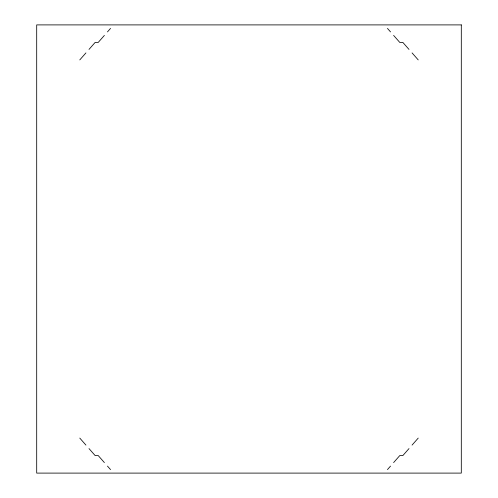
<?xml version="1.0" encoding="UTF-8"?>
<svg xmlns="http://www.w3.org/2000/svg" width="498" height="498" viewBox="0 0 498 498"><rect width="100%" height="100%" fill="white"/><g stroke="black" fill="none" stroke-linecap="round" stroke-linejoin="round"><path stroke-width="0.75" d="M79.773 59.916L85.93 52.913M89.005 49.414L95.162 42.405L98.237 42.405L104.387 35.402M107.468 31.903L110.544 28.398M387.456 469.602L390.532 466.097M393.613 462.592L399.763 455.595L402.838 455.595L408.995 448.586M412.07 445.088L418.227 438.084M408.995 49.414L402.838 42.405L399.763 42.405L393.613 35.402M412.07 52.913L418.227 59.916M387.456 28.398L390.532 31.903M104.387 462.592L98.237 455.595L95.162 455.595L89.005 448.586M107.468 466.097L110.544 469.602M79.773 438.084L85.93 445.088M461.304 24.9L36.696 24.9L36.696 473.1L461.304 473.1L461.304 24.9"/></g></svg>
